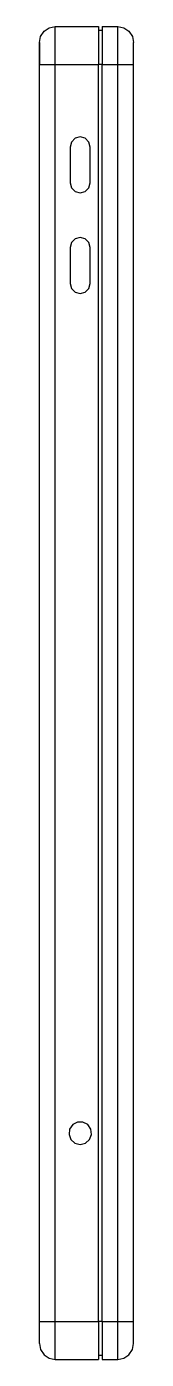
# Model space of a CAD drawing. Header units: millimetres. Extents: x 714 to 730, y -106 to 106.
import ezdxf

# ---------------------------------------------------------------- set-up
doc = ezdxf.new("R2010")
doc.units = ezdxf.units.MM
doc.layers.add('OUTLINE', color=7, linetype='Continuous')

msp = doc.modelspace()

# ---------------------------------------------------------------- linework, layer by layer
at = {"layer": 'OUTLINE'}
for points in [[(714.5, 103.5), (714.69, 104.457), (715.232, 105.268), (716.043, 105.81), (717, 106)], [(714.5, 103.5), (714.69, 104.457), (715.232, 105.268), (716.043, 105.81), (717, 106)], [(717, 106), (723.9, 106)], [(717, 100), (717, 106)], [(723.9, 106), (723.9, 100)], [(724.5, 106), (724.5, 100)], [(724.5, 106), (727, 106)], [(727, 106), (727.957, 105.81), (728.768, 105.268), (729.31, 104.457), (729.5, 103.5)], [(727, 100), (727, 106)], [(724.5, 105.4), (723.9, 105.4)], [(714.5, 103.5), (714.5, 100)], [(714.5, 100), (714.5, 103.5)], [(729.5, 100), (729.5, 103.5)], [(714.5, -100), (714.5, 100)], [(714.5, 100), (717, 100)], [(717, -100), (717, 100)], [(717, 100), (723.9, 100)], [(723.9, -100), (723.9, 100)], [(724.5, 100), (723.9, 100)], [(724.5, -100), (724.5, 100)], [(724.5, 100), (727, 100)], [(727, -100), (727, 100)], [(727, 100), (729.5, 100)], [(729.5, -100), (729.5, 100)], [(722.6, 86.85), (722.386, 87.65), (721.8, 88.236), (721, 88.45), (720.2, 88.236), (719.614, 87.65), (719.4, 86.85)], [(719.4, 86.85), (719.4, 81.15)], [(722.6, 81.15), (722.6, 86.85)], [(719.4, 81.15), (719.614, 80.35), (720.2, 79.764), (721, 79.55), (721.8, 79.764), (722.386, 80.35), (722.6, 81.15)], [(722.6, 70.85), (722.386, 71.65), (721.8, 72.236), (721, 72.45), (720.2, 72.236), (719.614, 71.65), (719.4, 70.85)], [(719.4, 70.85), (719.4, 65.15)], [(722.6, 65.15), (722.6, 70.85)], [(719.4, 65.15), (719.614, 64.35), (720.2, 63.764), (721, 63.55), (721.8, 63.764), (722.386, 64.35), (722.6, 65.15)], [(721, -71.8), (721.837, -71.594), (722.481, -71.023), (722.787, -70.217), (722.683, -69.362), (722.194, -68.653), (721.431, -68.252), (720.569, -68.252), (719.806, -68.653), (719.317, -69.362), (719.213, -70.217), (719.519, -71.023), (720.163, -71.594), (721, -71.8)], [(714.5, -103.5), (714.5, -100)], [(714.5, -100), (717, -100)], [(717, -106), (717, -100)], [(717, -100), (723.9, -100)], [(723.9, -100), (723.9, -106)], [(724.5, -100), (723.9, -100)], [(724.5, -100), (724.5, -106)], [(724.5, -100), (727, -100)], [(727, -106), (727, -100)], [(727, -100), (729.5, -100)], [(729.5, -103.5), (729.5, -100)], [(714.5, -103.5), (714.69, -104.457), (715.232, -105.268), (716.043, -105.81), (717, -106)], [(714.5, -103.5), (714.69, -104.457), (715.232, -105.268), (716.043, -105.81), (717, -106)], [(727, -106), (727.957, -105.81), (728.768, -105.268), (729.31, -104.457), (729.5, -103.5)], [(727, -106), (727.957, -105.81), (728.768, -105.268), (729.31, -104.457), (729.5, -103.5)], [(727, -106), (727.957, -105.81), (728.768, -105.268), (729.31, -104.457), (729.5, -103.5)], [(727, -106), (727.957, -105.81), (728.768, -105.268), (729.31, -104.457), (729.5, -103.5)], [(717, -106), (723.9, -106)], [(724.5, -105.4), (723.9, -105.4)], [(724.5, -106), (727, -106)]]:
    msp.add_lwpolyline(points, dxfattribs=at)

doc.saveas('drawing.dxf')
